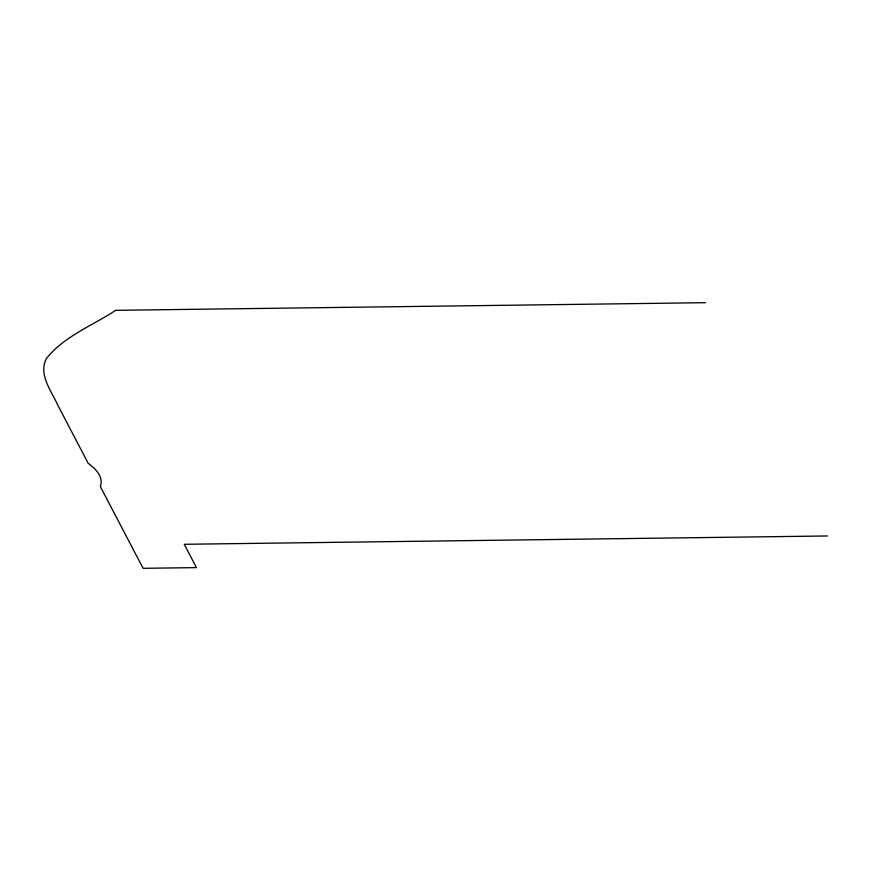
<?xml version="1.0" encoding="UTF-8"?>
<svg xmlns="http://www.w3.org/2000/svg" width="871" height="871" viewBox="0 0 871 871"><rect width="100%" height="100%" fill="white"/><g stroke="black" fill="none" stroke-linecap="round" stroke-linejoin="round"><path stroke-width="1.31" d="M705.499 302.694L115.68 310.326C92.489 325.623 64.498 336.108 46.664 358.188C37.769 374.116 51.422 390.807 57.715 405.015L88.2 463.328C95.647 468.816 103.671 476.448 100.394 486.66L143.084 568.306L196.454 567.62L184.26 544.288L827.45 535.97"/></g></svg>
